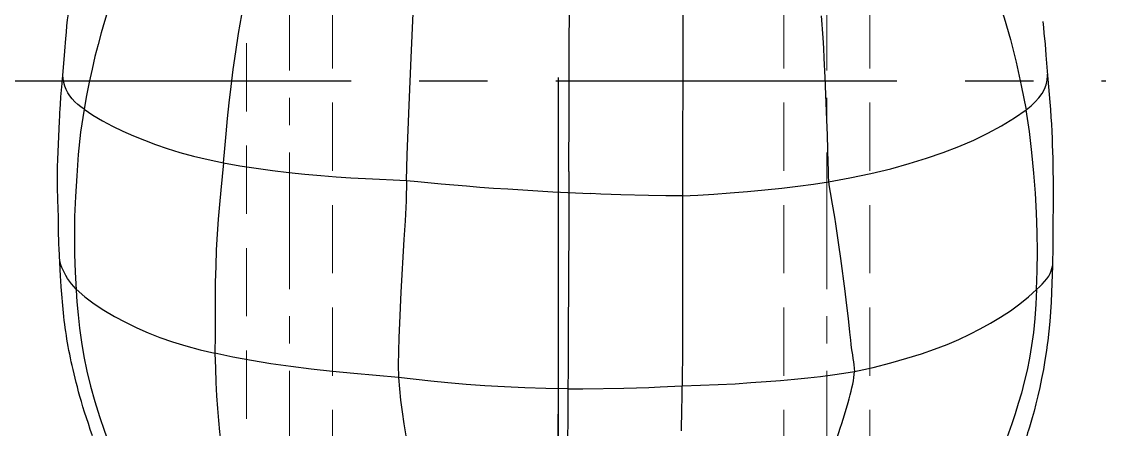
# Model space of a CAD drawing. Header units: inches. Extents: x 143011 to 144494, y -46023 to -44974.
# Drawn here: x 144105.7 to 144206, y -45198.8 to -45160.9 of the extents above; entities that cross this region are included whole.
import ezdxf

# ---------------------------------------------------------------- set-up
doc = ezdxf.new("R2010")
doc.units = ezdxf.units.IN
doc.header["$LTSCALE"] = 2
doc.header["$MEASUREMENT"] = 0
for name, pattern in [('ACAD_ISO08W100', [36, 24, -3, 6, -3]), ('CENTER', [50.8, 31.75, -6.35, 6.35, -6.35]), ('HIDDEN', [9.525, 6.35, -3.175])]:
    doc.linetypes.add(name, pattern=pattern)
doc.layers.get('0').update_dxf_attribs({"linetype": 'CONTINUOUS'})
for name, color, linetype in [('CAV-COR', 1, 'CONTINUOUS'), ('CL', 1, 'ACAD_ISO08W100'), ('DEFAULT_1', 7, 'CENTER')]:
    doc.layers.add(name, color=color, linetype=linetype)
doc.layers.add('WR', color=122, linetype='HIDDEN', lineweight=18)

# ---------------------------------------------------------------- blocks, each defined once
blk = doc.blocks.new('20160719.171012')
at = {"layer": 'CL', "linetype": 'ACAD_ISO08W100'}
blk.add_line((0, -80.6), (0, 77.4), dxfattribs=at)
blk = doc.blocks.new('20160901.141157')
at = {"layer": 'WR', "linetype": 'CENTER', "ltscale": 0.2}
for p, q in [((-50, 200), (-50, 0)), ((0, 200), (0, 0))]:
    blk.add_line(p, q, dxfattribs=at)
at = {"layer": 'WR', "linetype": 'HIDDEN', "ltscale": 0.5}
for p, q in [((4, 200), (4, 15)), ((-54, 196), (-54, 15)), ((-46, 196), (-46, 15)), ((-4, 196), (-4, 15))]:
    blk.add_line(p, q, dxfattribs=at)

msp = doc.modelspace()

# ---------------------------------------------------------------- linework, layer by layer
at = {"linetype": 'CENTER', "ltscale": 0.5}
msp.add_line((144155.661, -45026.419), (144155.661, -45526.419), dxfattribs=at)
at = {"layer": 'CAV-COR', "linetype": 'ByBlock'}
for p, q in [((144167.276, -45159.313), (144167.282, -45163.664)), ((144200.875, -45161.982), (144200.974, -45163.025)), ((144156.673, -45169.371), (144156.69, -45162.927)), ((144200.974, -45163.025), (144201.065, -45164.043)), ((144109.498, -45166.677), (144109.741, -45163.663)), ((144180.394, -45164.327), (144180.476, -45166.105)), ((144201.065, -45164.043), (144201.251, -45166.254)), ((144180.476, -45166.105), (144180.64, -45170.058)), ((144109.393, -45167.922), (144109.498, -45166.677)), ((144109.337, -45168.637), (144109.393, -45167.922)), ((144156.669, -45174.854), (144156.673, -45169.371)), ((144109.21, -45170.899), (144109.243, -45170.164)), ((144109.243, -45170.164), (144109.27, -45169.671)), ((144180.64, -45170.058), (144180.692, -45171.475)), ((144109.104, -45173.726), (144109.21, -45170.899)), ((144180.692, -45171.475), (144180.734, -45172.809)), ((144201.653, -45172.407), (144201.69, -45173.606)), ((144141.562, -45175.696), (144141.614, -45173.309)), ((144201.69, -45173.606), (144201.716, -45174.71)), ((144109.083, -45174.428), (144109.104, -45173.726)), ((144124.53, -45174.054), (144124.269, -45176.597)), ((144156.669, -45174.854), (144156.656, -45179.014)), ((144201.716, -45174.71), (144201.732, -45175.715)), ((144141.562, -45175.696), (144142.599, -45175.783)), ((144201.732, -45175.715), (144201.739, -45176.626)), ((144201.739, -45176.626), (144201.739, -45177.469)), ((144109.133, -45178.45), (144109.094, -45177.345)), ((144155.176, -45176.73), (144158.677, -45176.905)), ((144165.698, -45177.107), (144164.084, -45177.077)), ((144180.98, -45176.794), (144181.174, -45177.901)), ((144201.739, -45177.469), (144201.734, -45178.182)), ((144109.146, -45178.945), (144109.133, -45178.45)), ((144201.734, -45178.182), (144201.717, -45179.423)), ((144109.156, -45179.397), (144109.146, -45178.945)), ((144156.656, -45179.014), (144156.611, -45185.433)), ((144201.717, -45179.423), (144201.709, -45180.191)), ((144109.174, -45180.76), (144109.168, -45180.396)), ((144201.709, -45180.191), (144201.703, -45181.732)), ((144109.182, -45181.117), (144109.174, -45180.76)), ((144109.193, -45181.471), (144109.182, -45181.117)), ((144109.199, -45181.648), (144109.193, -45181.471)), ((144109.214, -45181.999), (144109.199, -45181.648)), ((144181.761, -45181.666), (144181.935, -45182.955)), ((144109.349, -45184.575), (144109.214, -45181.999)), ((144181.935, -45182.955), (144182.331, -45185.988)), ((144201.686, -45182.876), (144201.666, -45183.622)), ((144109.375, -45185.032), (144109.349, -45184.575)), ((144109.411, -45185.59), (144109.375, -45185.032)), ((144156.611, -45185.433), (144156.607, -45189.481)), ((144141.034, -45186.058), (144140.888, -45188.944)), ((144182.331, -45185.988), (144182.466, -45187.066)), ((144167.231, -45187.321), (144167.227, -45191.123)), ((144182.466, -45187.066), (144182.64, -45188.512)), ((144182.64, -45188.512), (144182.785, -45189.778)), ((144167.227, -45191.123), (144167.194, -45194.787)), ((144181.631, -45199.609), (144181.921, -45198.716)), ((144112.328, -45199.435), (144112.122, -45198.834))]:
    msp.add_line(p, q, dxfattribs=at)
for points in [[(144117.302, -45151.488), (144116.912, -45152.178), (144116.529, -45152.914), (144116.153, -45153.684), (144115.787, -45154.479), (144115.433, -45155.302), (144115.087, -45156.155), (144114.747, -45157.038), (144114.41, -45157.953), (144114.077, -45158.901), (144113.754, -45159.884), (144113.44, -45160.902), (144113.137, -45161.956), (144112.841, -45163.043), (144112.555, -45164.167), (144112.28, -45165.333), (144112.019, -45166.536), (144111.771, -45167.782), (144111.541, -45169.064)], [(144193.448, -45151.654), (144194.374, -45153.293), (144195.183, -45155.033), (144195.901, -45156.838), (144196.56, -45158.678), (144197.176, -45160.58), (144197.748, -45162.578), (144198.285, -45164.676), (144198.77, -45166.86), (144199.209, -45169.127)], [(144124.53, -45174.054), (144124.639, -45172.728), (144124.762, -45171.344), (144124.903, -45169.926), (144125.055, -45168.464), (144125.226, -45166.948), (144125.424, -45165.372), (144125.655, -45163.728), (144125.921, -45162.027), (144126.228, -45160.287), (144126.574, -45158.518), (144126.963, -45156.715), (144127.398, -45154.907)], [(144141.996, -45164.287), (144142.165, -45160.138), (144142.25, -45158.164), (144142.322, -45156.273)], [(144156.69, -45162.927), (144156.709, -45160.038), (144156.692, -45157.35)], [(144109.741, -45163.663), (144109.842, -45162.472), (144109.896, -45161.892), (144109.952, -45161.32), (144110.013, -45160.758), (144110.077, -45160.206)], [(144180.153, -45160.381), (144180.286, -45162.423), (144180.344, -45163.391), (144180.394, -45164.327)], [(144200.76, -45160.913), (144200.82, -45161.451), (144200.875, -45161.982)], [(144141.614, -45173.309), (144141.803, -45168.694), (144141.996, -45164.287)], [(144167.282, -45163.664), (144167.23, -45174.691), (144167.224, -45177.112)], [(144111.541, -45169.064), (144111.237, -45168.85), (144110.95, -45168.621), (144110.682, -45168.363), (144110.438, -45168.092), (144110.222, -45167.815), (144110.034, -45167.526), (144109.874, -45167.223), (144109.744, -45166.905), (144109.648, -45166.578), (144109.588, -45166.237), (144109.57, -45165.884)], [(144199.209, -45169.127), (144199.673, -45168.758), (144200.069, -45168.39), (144200.412, -45168.009), (144200.7, -45167.613), (144200.926, -45167.2), (144201.085, -45166.78), (144201.182, -45166.363), (144201.218, -45165.945), (144201.214, -45165.806)], [(144201.251, -45166.254), (144201.42, -45168.397), (144201.472, -45169.098)], [(144109.27, -45169.671), (144109.285, -45169.409), (144109.31, -45169.025), (144109.337, -45168.637)], [(144111.541, -45169.064), (144111.222, -45171.2), (144111.005, -45173.266), (144110.853, -45175.26), (144110.74, -45177.171), (144110.665, -45179.026), (144110.641, -45180.813), (144110.659, -45182.538), (144110.717, -45184.199), (144110.882, -45186.965)], [(144111.541, -45169.064), (144112.362, -45169.621), (144113.257, -45170.141), (144114.186, -45170.628), (144115.147, -45171.096), (144116.138, -45171.537), (144117.16, -45171.954), (144118.203, -45172.348), (144119.286, -45172.717), (144120.451, -45173.073), (144121.715, -45173.421), (144123.08, -45173.752), (144124.53, -45174.054)], [(144180.835, -45175.803), (144182.824, -45175.445), (144184.77, -45175.043), (144186.61, -45174.604), (144188.341, -45174.125), (144189.955, -45173.618), (144191.492, -45173.085), (144192.957, -45172.522), (144194.337, -45171.928), (144195.666, -45171.294), (144196.939, -45170.607), (144198.135, -45169.869), (144199.209, -45169.127)], [(144200.183, -45185.84), (144200.241, -45184.096), (144200.264, -45182.313), (144200.237, -45180.515), (144200.174, -45178.706), (144200.074, -45176.868), (144199.936, -45174.999), (144199.759, -45173.081), (144199.527, -45171.123), (144199.209, -45169.127)], [(144201.472, -45169.098), (144201.52, -45169.789), (144201.563, -45170.467), (144201.598, -45171.131)], [(144201.598, -45171.131), (144201.628, -45171.778), (144201.653, -45172.407)], [(144180.734, -45172.809), (144180.767, -45174.065), (144180.78, -45174.667), (144180.798, -45175.247), (144180.835, -45175.803)], [(144109.094, -45177.345), (144109.084, -45177.048), (144109.077, -45176.743), (144109.071, -45176.431), (144109.066, -45176.113), (144109.065, -45175.788), (144109.065, -45175.457), (144109.069, -45175.119), (144109.075, -45174.775), (144109.083, -45174.428)], [(144124.53, -45174.054), (144126.035, -45174.317), (144127.568, -45174.547), (144129.086, -45174.753), (144130.597, -45174.933), (144132.097, -45175.087), (144133.565, -45175.22), (144134.993, -45175.336), (144136.375, -45175.435), (144137.718, -45175.516), (144139.031, -45175.579), (144140.315, -45175.633), (144141.562, -45175.696)], [(144124.269, -45176.597), (144124.144, -45177.918), (144124.03, -45179.284), (144123.932, -45180.693), (144123.849, -45182.151), (144123.789, -45183.653), (144123.751, -45185.188), (144123.734, -45186.77)], [(144141.562, -45175.696), (144141.51, -45177.595), (144141.411, -45179.43), (144141.31, -45181.184), (144141.034, -45186.058)], [(144142.599, -45175.783), (144144.787, -45175.994), (144147.138, -45176.197)], [(144147.138, -45176.197), (144148.373, -45176.296), (144149.659, -45176.39), (144150.969, -45176.476), (144155.176, -45176.73)], [(144167.224, -45177.112), (144168.659, -45177.049), (144170.15, -45176.957), (144171.683, -45176.849), (144173.274, -45176.719), (144174.904, -45176.565), (144176.49, -45176.396), (144177.984, -45176.212), (144179.414, -45176.02), (144180.835, -45175.803)], [(144180.835, -45175.803), (144180.896, -45176.285), (144180.98, -45176.794)], [(144164.084, -45177.077), (144161.494, -45177.009), (144160.582, -45176.982), (144159.644, -45176.948), (144158.677, -45176.905)], [(144167.224, -45177.112), (144166.474, -45177.115), (144165.698, -45177.107)], [(144167.224, -45177.112), (144167.232, -45181.326), (144167.224, -45183.38), (144167.224, -45185.377), (144167.231, -45187.321)], [(144181.174, -45177.901), (144181.376, -45179.107), (144181.476, -45179.732), (144181.575, -45180.373), (144181.67, -45181.019), (144181.761, -45181.666)], [(144109.168, -45180.396), (144109.164, -45180.014), (144109.156, -45179.397)], [(144201.703, -45181.732), (144201.7, -45182.116), (144201.694, -45182.498), (144201.686, -45182.876)], [(144110.81, -45185.796), (144110.578, -45185.547), (144110.371, -45185.298), (144110.183, -45185.047), (144110.012, -45184.792), (144109.856, -45184.535), (144109.715, -45184.281), (144109.588, -45184.03), (144109.476, -45183.784), (144109.384, -45183.546), (144109.318, -45183.315), (144109.278, -45183.09)], [(144200.183, -45185.84), (144200.464, -45185.579), (144200.712, -45185.337), (144200.939, -45185.092), (144201.147, -45184.844), (144201.326, -45184.594), (144201.461, -45184.346), (144201.554, -45184.102), (144201.62, -45183.863), (144201.666, -45183.622)], [(144201.666, -45183.622), (144201.613, -45185.262), (144201.579, -45186.113), (144201.537, -45186.991), (144201.482, -45187.893), (144201.411, -45188.797), (144201.327, -45189.698), (144201.23, -45190.606), (144201.187, -45190.947)], [(144112.122, -45198.834), (144111.939, -45198.29), (144111.763, -45197.759), (144111.596, -45197.242), (144111.44, -45196.74), (144111.294, -45196.253), (144111.159, -45195.782), (144111.034, -45195.326), (144110.917, -45194.888), (144110.807, -45194.464), (144110.704, -45194.055), (144110.607, -45193.662), (144110.516, -45193.277), (144110.431, -45192.904), (144110.351, -45192.541), (144110.276, -45192.184), (144110.204, -45191.831), (144110.137, -45191.484), (144110.073, -45191.137), (144110.011, -45190.789), (144109.952, -45190.441), (144109.896, -45190.093), (144109.842, -45189.744), (144109.791, -45189.394), (144109.744, -45189.044), (144109.7, -45188.694), (144109.658, -45188.345), (144109.62, -45187.997), (144109.584, -45187.649), (144109.551, -45187.303), (144109.519, -45186.958), (144109.489, -45186.614), (144109.461, -45186.272), (144109.435, -45185.93), (144109.411, -45185.59)], [(144110.81, -45185.796), (144111.601, -45186.494), (144112.472, -45187.143), (144113.391, -45187.753), (144114.375, -45188.329), (144115.403, -45188.874), (144116.457, -45189.384), (144117.515, -45189.85), (144118.598, -45190.278), (144119.759, -45190.682), (144121.011, -45191.067), (144122.343, -45191.428), (144123.725, -45191.758)], [(144183.241, -45193.444), (144184.974, -45193.066), (144186.611, -45192.653), (144188.113, -45192.223), (144189.467, -45191.801), (144190.7, -45191.38), (144191.868, -45190.936), (144192.96, -45190.466), (144193.963, -45189.98), (144194.931, -45189.474), (144195.894, -45188.948), (144196.842, -45188.395), (144197.752, -45187.802), (144198.617, -45187.164), (144199.441, -45186.502), (144200.183, -45185.84)], [(144200.183, -45185.84), (144200.118, -45187.202), (144200.026, -45188.527), (144199.898, -45189.809), (144199.732, -45191.035), (144199.531, -45192.205), (144199.302, -45193.332), (144199.048, -45194.414), (144198.772, -45195.449), (144198.482, -45196.44), (144198.184, -45197.392), (144197.884, -45198.308), (144197.579, -45199.194), (144197.276, -45200.046), (144196.98, -45200.86), (144196.686, -45201.642)], [(144110.882, -45186.965), (144110.982, -45188.181), (144111.118, -45189.435), (144111.293, -45190.725), (144111.513, -45192.051), (144111.787, -45193.409), (144112.127, -45194.811), (144112.532, -45196.239), (144112.977, -45197.633), (144113.443, -45198.986), (144113.936, -45200.316), (144114.444, -45201.615)], [(144123.734, -45186.77), (144123.732, -45190.062), (144123.725, -45191.758)], [(144140.888, -45188.944), (144140.831, -45190.294), (144140.793, -45191.591), (144140.787, -45192.834), (144140.814, -45194.015)], [(144156.607, -45189.481), (144156.603, -45191.409), (144156.591, -45193.276), (144156.558, -45195.066)], [(144182.785, -45189.778), (144182.867, -45190.541), (144182.907, -45190.902), (144182.948, -45191.25), (144182.994, -45191.586), (144183.042, -45191.912), (144183.093, -45192.227), (144183.145, -45192.536), (144183.193, -45192.841), (144183.228, -45193.143), (144183.241, -45193.444)], [(144201.187, -45190.947), (144201.11, -45191.506), (144200.972, -45192.392), (144200.82, -45193.267), (144200.656, -45194.113), (144200.485, -45194.925), (144200.31, -45195.707), (144200.131, -45196.442), (144199.953, -45197.125), (144199.774, -45197.758)], [(144140.814, -45194.015), (144138.718, -45193.832), (144136.657, -45193.646), (144134.65, -45193.444), (144132.691, -45193.229), (144130.782, -45192.989), (144128.918, -45192.724), (144127.114, -45192.434), (144125.376, -45192.111), (144123.725, -45191.758)], [(144123.725, -45191.758), (144123.761, -45193.143), (144123.814, -45194.469), (144123.877, -45195.723), (144123.958, -45196.9), (144124.054, -45198.006), (144124.16, -45199.057), (144124.274, -45200.062), (144124.397, -45201.023), (144124.533, -45201.944), (144124.678, -45202.822), (144124.826, -45203.657), (144124.974, -45204.459), (144125.129, -45205.234), (144125.295, -45205.98), (144125.476, -45206.692)], [(144167.194, -45194.787), (144168.912, -45194.731), (144170.559, -45194.667), (144172.124, -45194.584), (144173.606, -45194.486), (144175.018, -45194.381), (144176.371, -45194.273), (144177.665, -45194.156), (144178.895, -45194.033), (144180.073, -45193.902), (144181.193, -45193.762), (144182.248, -45193.611), (144183.241, -45193.444)], [(144182.646, -45196.338), (144182.75, -45195.98), (144182.845, -45195.631), (144182.932, -45195.291), (144183.009, -45194.96), (144183.079, -45194.638), (144183.141, -45194.324), (144183.193, -45194.019), (144183.228, -45193.725), (144183.241, -45193.444)], [(144140.814, -45194.015), (144140.89, -45195.049), (144141.004, -45196.11), (144141.151, -45197.191), (144141.311, -45198.301), (144141.483, -45199.435), (144141.662, -45200.558), (144142.839, -45207.706)], [(144156.558, -45195.066), (144154.52, -45195.026), (144152.554, -45194.96), (144150.658, -45194.881), (144148.841, -45194.784), (144147.093, -45194.659), (144145.411, -45194.509), (144143.8, -45194.345), (144140.814, -45194.015)], [(144156.558, -45195.066), (144156.564, -45196.553), (144156.554, -45198.07), (144156.537, -45199.627), (144156.5, -45204.477)], [(144156.558, -45195.066), (144157.948, -45195.058), (144161.789, -45195.002)], [(144161.789, -45195.002), (144162.962, -45194.974), (144164.087, -45194.934), (144165.166, -45194.887), (144167.194, -45194.787)], [(144167.156, -45198.957), (144167.182, -45196.956), (144167.191, -45195.891), (144167.194, -45194.787)], [(144181.921, -45198.716), (144182.056, -45198.289), (144182.185, -45197.876), (144182.308, -45197.474), (144182.646, -45196.338)], [(144199.774, -45197.758), (144199.52, -45198.616), (144199.437, -45198.891), (144199.355, -45199.159), (144199.273, -45199.421), (144199.191, -45199.678), (144199.11, -45199.928)]]:
    msp.add_lwpolyline(points, dxfattribs=at)
at = {"layer": 'DEFAULT_1', "color": 2, "linetype": 'CENTER', "ltscale": 0.5}
for p, q in [((144155.661, -45115.398), (144155.661, -45246.267)), ((144104.64, -45166.419), (144206.683, -45166.419))]:
    msp.add_line(p, q, dxfattribs=at)

# ---------------------------------------------------------------- block references
at = {"linetype": 'ByBlock'}
msp.add_blockref('20160719.171012', (144155.661, -45274.819), dxfattribs=at)
at = {"layer": 'WR', "linetype": 'ByBlock', "rotation": 180}
msp.add_blockref('20160901.141157', (144130.661, -45026.419), dxfattribs=at)

doc.saveas('drawing.dxf')
